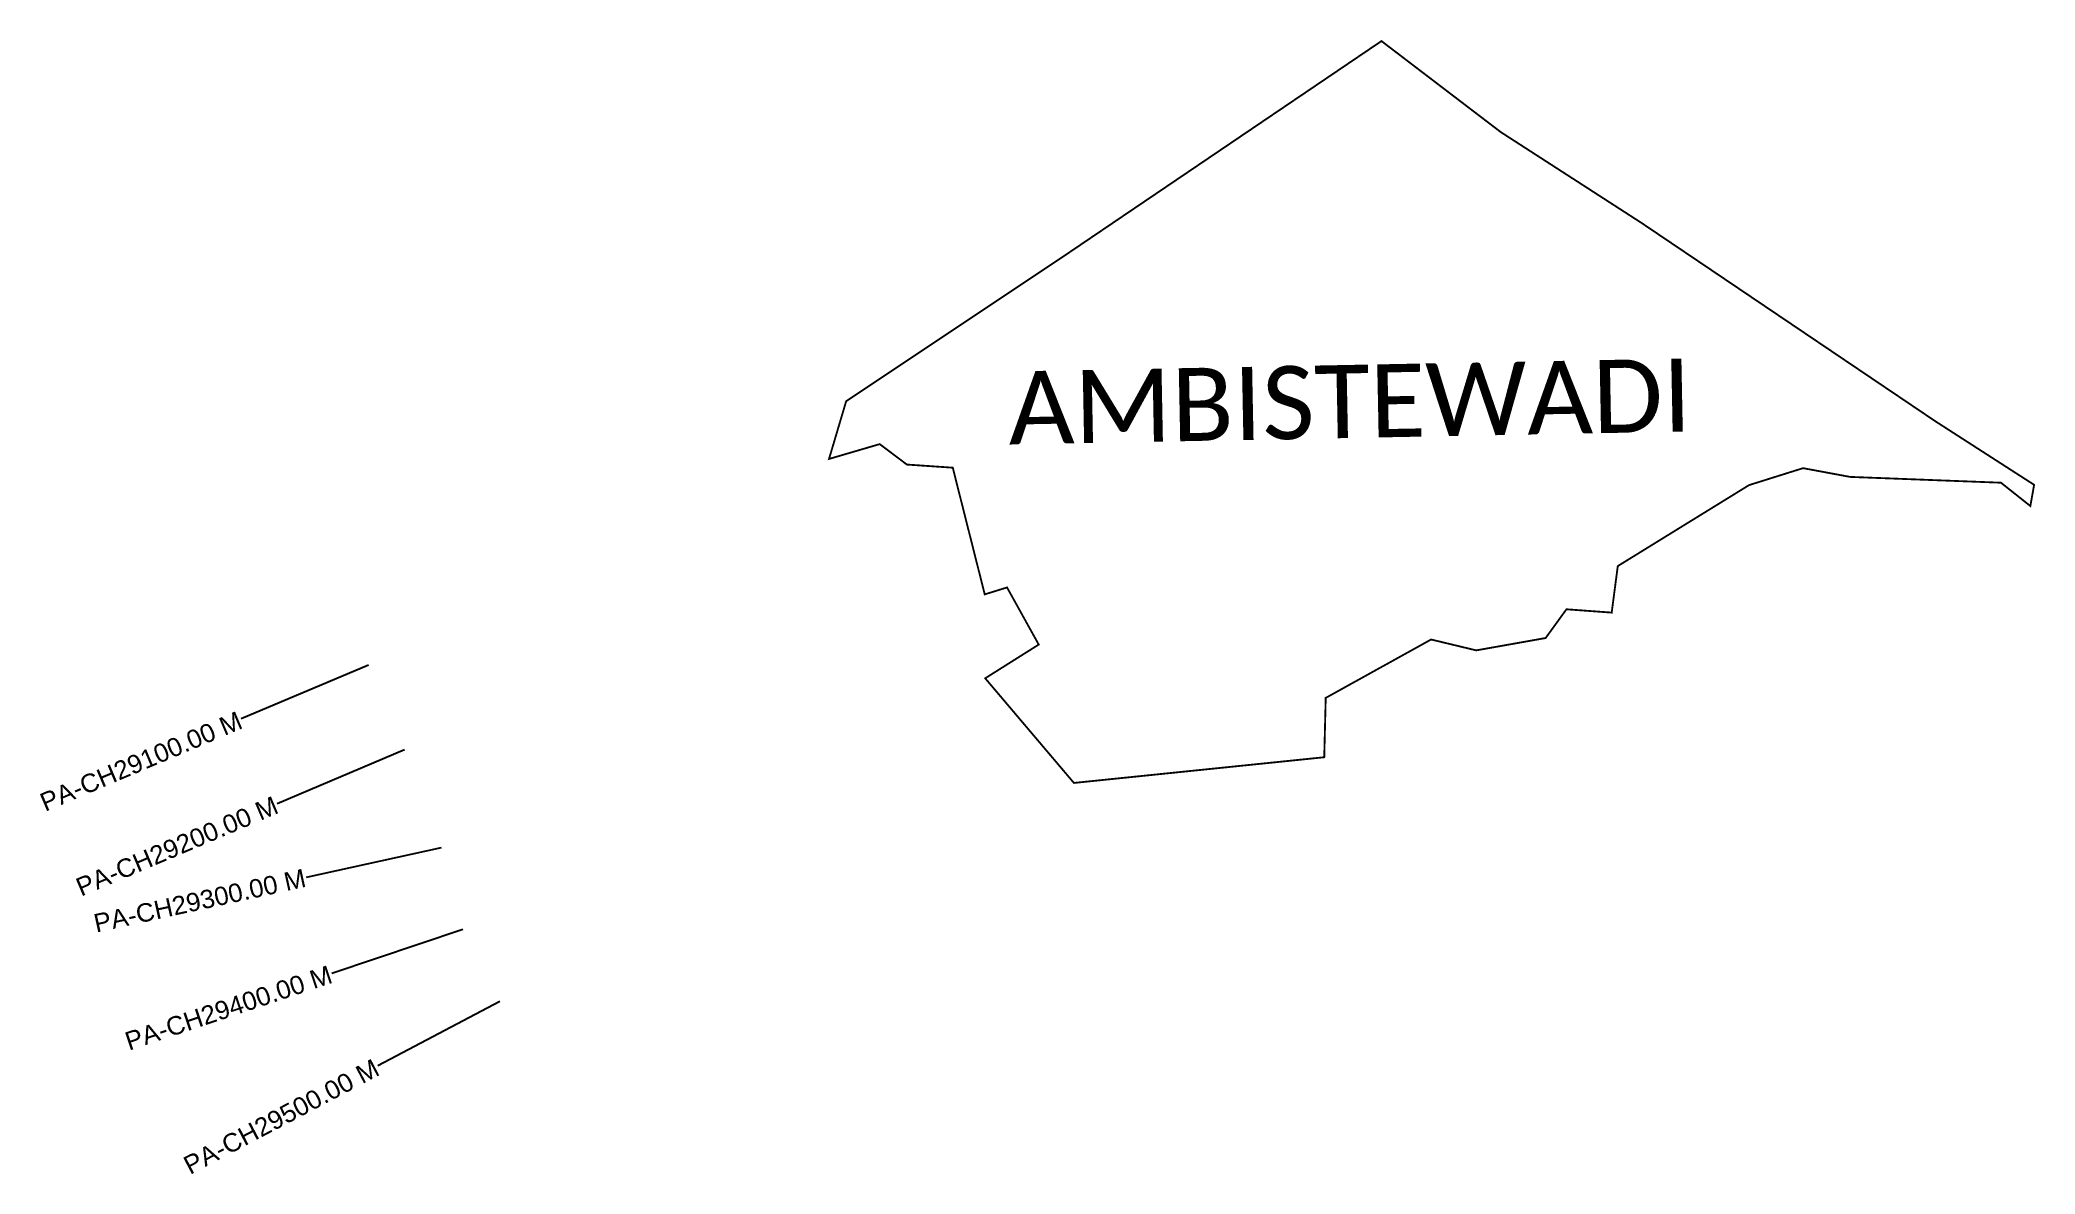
# Model space of a CAD drawing. Header units: metres. Extents: x 256282 to 258448, y 2204069 to 2205300.
import ezdxf
from ezdxf.enums import TextEntityAlignment as Align

# ---------------------------------------------------------------- set-up
doc = ezdxf.new("R2010")
doc.units = ezdxf.units.M
for name, color, linetype in [('CS', 134, 'Continuous'), ('CSMark', 6, 'Continuous'), ('VILLAGE NAME', 250, 'Continuous')]:
    doc.layers.add(name, color=color, linetype=linetype)
doc.styles.add('DynamicDimensions', font='arial.ttf')
doc.styles.get("Standard").update_dxf_attribs({"font": 'simplex.shx'})

msp = doc.modelspace()

# ---------------------------------------------------------------- linework, layer by layer
at = {"color": 6, "const_width": 2, "flags": 128}
msp.add_lwpolyline([(257157.4, 2204908.1), (257397.1, 2205067.9), (257738.4, 2205299), (257867.9, 2205200.2), (258020.8, 2205101.5), (258339.3, 2204886.5), (258446.8, 2204817.3), (258442.7, 2204794.3), (258410.8, 2204819.6), (258247.1, 2204825.9), (258196, 2204835.4), (258137.4, 2204817), (257994.9, 2204729.1), (257988.3, 2204678.6), (257939.2, 2204682.2), (257916.6, 2204651), (257841.3, 2204637.6), (257792.3, 2204649.4), (257677.9, 2204586), (257676.3, 2204521.6), (257404.6, 2204493.7), (257308.3, 2204607.3), (257366.4, 2204643.9), (257332, 2204705.9), (257307.8, 2204698.4), (257273.1, 2204835.9), (257223.3, 2204839.3), (257193.8, 2204861.5), (257138.8, 2204845.4), (257157.4, 2204908.1)], dxfattribs=at)
at = {"layer": 'CS'}
for p, q in [((256639.1, 2204621.7), (256500.9, 2204563.3)), ((256639.1, 2204621.7), (256500.9, 2204563.3)), ((256678, 2204529.6), (256539.9, 2204471.2)), ((256678, 2204529.6), (256539.9, 2204471.2)), ((256678, 2204529.6), (256539.9, 2204471.2)), ((256717.8, 2204423.3), (256571.3, 2204391.2)), ((256717.8, 2204423.3), (256571.3, 2204391.2)), ((256717.8, 2204423.3), (256571.3, 2204391.2)), ((256741.5, 2204334.5), (256599.2, 2204287)), ((256741.5, 2204334.5), (256599.2, 2204287)), ((256741.5, 2204334.5), (256599.2, 2204287)), ((256781.6, 2204256.5), (256648.9, 2204186.6)), ((256781.6, 2204256.5), (256648.9, 2204186.6)), ((256781.6, 2204256.5), (256648.9, 2204186.6))]:
    msp.add_line(p, q, dxfattribs=at)

# ---------------------------------------------------------------- texts
at = {"layer": 'CSMark', "style": 'DynamicDimensions'}
for s, rotation, p in [('PA-CH29100.00 M', 22.9423, (256500, 2204562.9)), ('PA-CH29100.00 M', 22.9423, (256500, 2204562.9)), ('PA-CH29200.00 M', 22.9423, (256539, 2204470.8)), ('PA-CH29200.00 M', 22.9423, (256539, 2204470.8)), ('PA-CH29200.00 M', 22.9423, (256539, 2204470.8)), ('PA-CH29300.00 M', 12.3227, (256570.3, 2204391)), ('PA-CH29300.00 M', 12.3227, (256570.3, 2204391)), ('PA-CH29300.00 M', 12.3227, (256570.3, 2204391)), ('PA-CH29400.00 M', 18.4471, (256598.2, 2204286.7)), ('PA-CH29400.00 M', 18.4471, (256598.2, 2204286.7)), ('PA-CH29400.00 M', 18.4471, (256598.2, 2204286.7)), ('PA-CH29500.00 M', 27.7786, (256648, 2204186.2))]:
    msp.add_text(s, height=20, rotation=rotation, dxfattribs=at).set_placement(p, align=Align.MIDDLE_RIGHT)
at = {"layer": 'VILLAGE NAME', "insert": (257332.6, 2204940.3), "char_height": 79.296, "attachment_point": 1, "rotation": 1.1028}
msp.add_mtext_dynamic_manual_height_columns('{\\fCalibri|b0|i0|c0|p34;AMBISTEWADI}', width=530.058, gutter_width=396.5, heights=[0], dxfattribs=at)
msp.add_mtext_dynamic_manual_height_columns('{\\fCalibri|b0|i0|c0|p34;AMBISTEWADI}', width=530.058, gutter_width=396.5, heights=[0], dxfattribs=at)

doc.saveas('drawing.dxf')
